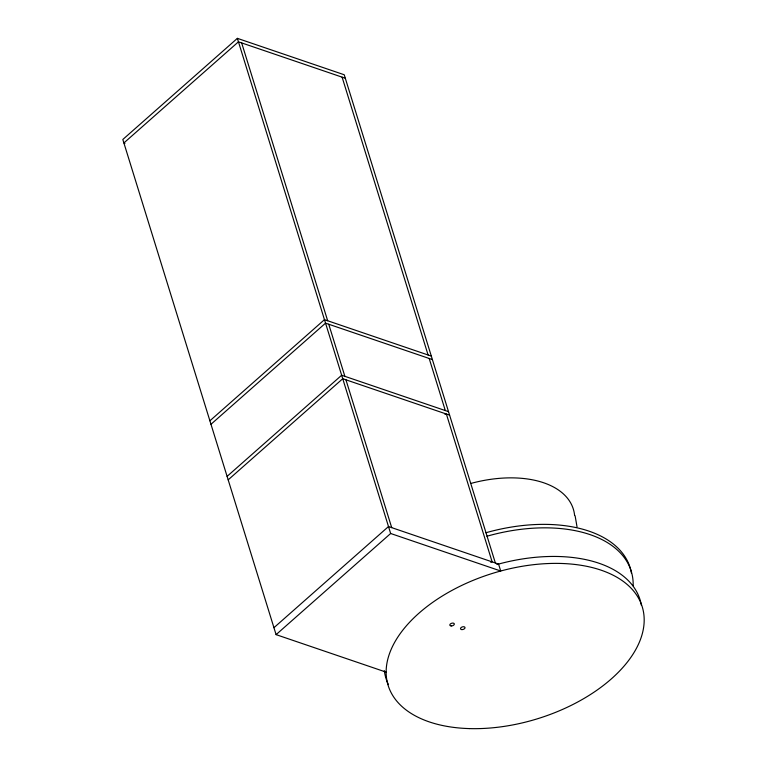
<?xml version="1.0" encoding="UTF-8"?>
<svg xmlns="http://www.w3.org/2000/svg" width="767" height="767" viewBox="0 0 767 767"><rect width="100%" height="100%" fill="white"/><g stroke="black" fill="none" stroke-linecap="round" stroke-linejoin="round"><path stroke-width="1.15" d="M495.357 562.968L344.23 74.763L237.377 38.35L122.816 139.489L276.091 634.635L386.146 672.141M209.899 420.805L324.46 319.666L431.313 356.089M210.973 424.285L325.534 323.147L432.387 359.56M227.099 476.374L341.66 375.236L448.513 411.658M228.173 479.854L342.744 378.716L449.587 415.129M273.944 627.684L388.505 526.546L498.56 564.061L500.707 571.003L390.652 533.496L237.377 38.35M276.091 634.635L390.652 533.496M444.975 414.42L446.384 414.036L492.146 561.875L490.736 562.259M345.303 78.244L238.451 41.821L123.89 142.959L124.963 143.324M342.101 77.141L428.101 354.996M429.184 358.467L445.311 410.566M241.663 42.914L327.672 320.759M328.746 324.24L344.872 376.329M345.946 379.809L391.707 527.638M575.116 515.827L577.024 526.824M470.794 483.459A96.048 54.956 -17.2 0 1 574.617 515.558M496.853 564.531A132.988 76.086 -17.2 0 1 641.375 605.259M388.438 684.615A132.988 76.086 -17.2 0 1 384.325 670.646M485.827 532.768A132.988 76.086 -17.2 0 1 631.452 573.189M486.901 536.238A132.988 76.086 -17.2 0 1 633.159 585.796M469.289 728.592A132.988 76.086 -17.2 0 0 642.535 607.809A132.988 76.086 -17.2 0 0 433.671 601.673A132.988 76.086 -17.2 0 0 469.289 728.592M461.897 629.602A2.32 1.323 -17.2 0 0 465.003 627.54A2.32 1.323 -17.2 0 0 461.398 627.348A2.32 1.323 -17.2 0 0 461.897 629.602M451.207 625.958A2.32 1.323 -17.2 0 0 454.304 623.897A2.32 1.323 -17.2 0 0 450.708 623.705A2.32 1.323 -17.2 0 0 451.207 625.958"/></g></svg>
